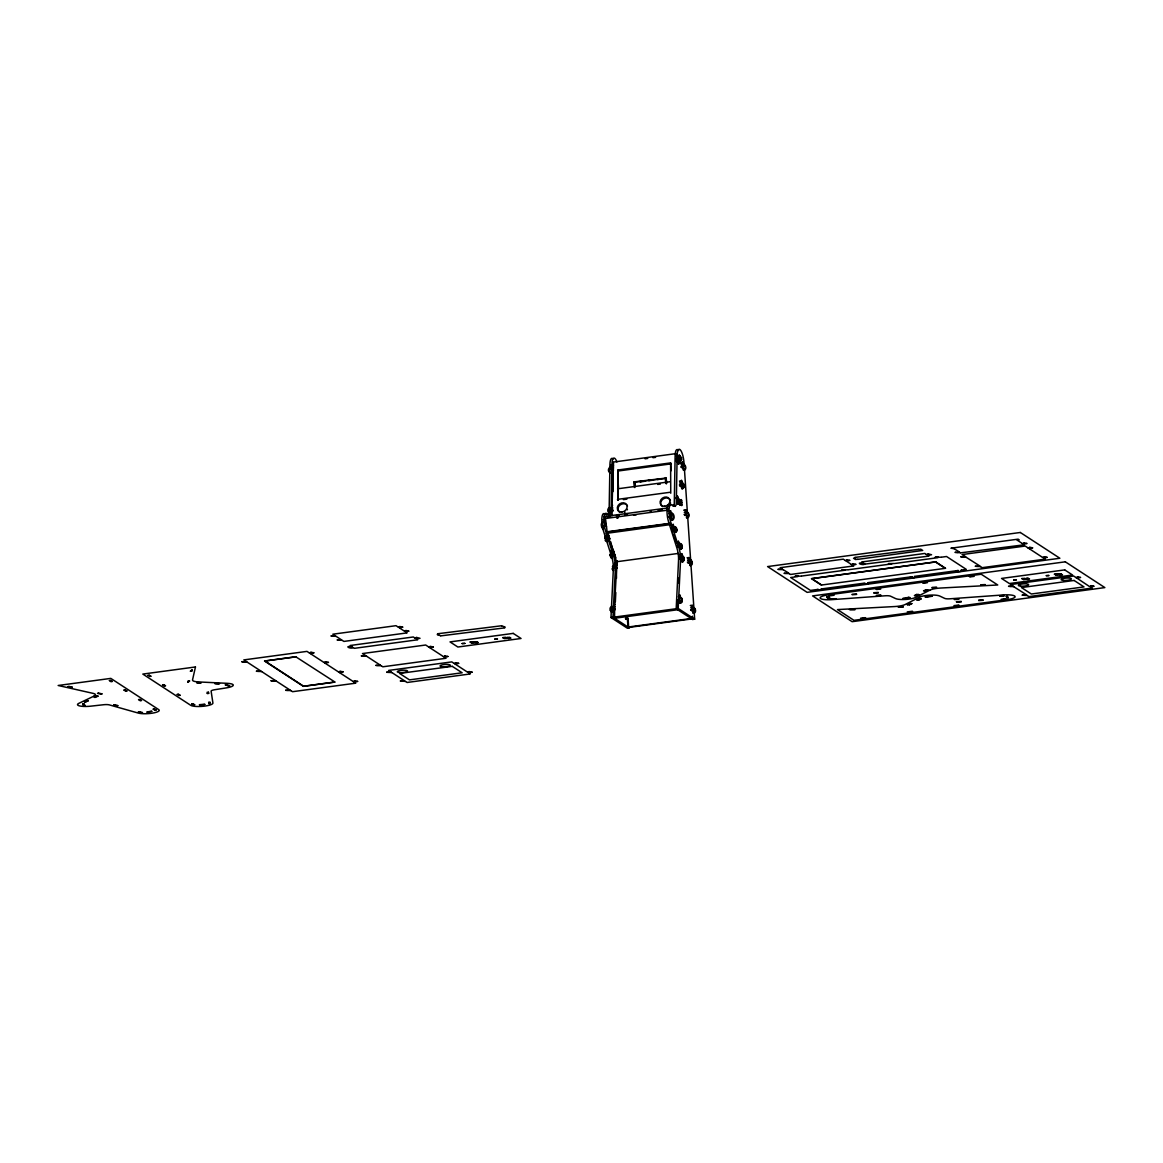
<?xml version="1.0" encoding="UTF-8"?>
<svg xmlns="http://www.w3.org/2000/svg" width="1163" height="1163" viewBox="0 0 1163 1163"><rect width="100%" height="100%" fill="white"/><g stroke="black" fill="none" stroke-linecap="round" stroke-linejoin="round"><path stroke-width="1.5" d="M691.694 617.073L691.825 618.934L628.645 627.453L628.122 618.832M682.448 461.769L682.855 466.479L680.849 466.756M682.783 466.726L683.728 470.259C687.595 470.215 685.661 462.074 681.678 465.098M686.025 514.308L686.97 517.928C691.215 517.651 688.394 509.292 684.295 512.36M692.537 609.746L693.468 613.279C697.335 613.264 695.459 605.051 691.433 608.133M672.418 528.729L674.424 528.467L673.261 524.455M670.862 516.866L671.647 517.709M670.935 517.448L669.932 517.593M609.368 471.582L610.037 473.181M609.994 510.47L609.964 512.461C606.824 513.523 607.13 507.141 610.052 507.562M611.912 515.82L612.334 510.034M613.032 469.779L612.029 509.132L610.008 509.394M675.907 460.359L677.927 460.083L677.985 456.158L675.979 456.434L676.023 453.614L612.843 462.147L612.727 468.878L610.706 469.154M612.697 508.842L612.668 510.077L610.662 510.339M612.988 491.615L612.799 470.07M613.483 463.354L613.366 469.823L611.36 470.099M617.96 469.997L618.091 500.323L617.96 469.997L670.615 462.903L671.138 470.753M670.746 493.228L670.615 462.903M675.107 506.457L675.121 505.614M677.389 499.509C680.864 497.808 680.995 504.684 677.811 504.335L677.215 500.948L677.738 501.704M677.229 500.337L677.288 496.412M678.509 464.081L677.913 460.693L678.509 464.081L680.457 462.932L679.861 459.152M677.811 504.335L677.855 502.038M677.898 499.567L677.942 497.357L675.921 497.633M679.759 501.355L681.765 501.093L681.692 505.614L681.024 499.741M681.983 488.722L681.387 485.334L681.983 488.722C685.734 488.853 684.527 480.973 680.399 484.055M681.344 487.777C685.08 487.922 683.931 479.985 679.744 483.11M627.337 618.454L628.005 627.046L691.2 618.512L691.069 616.666M628.151 619.385L626.043 618.978L628.005 618.178M611.796 554.14L612.247 555.943M673.29 524.76L671.269 525.124M676.27 543.092L678.276 542.816L680.34 549.241C684.338 549.169 680.413 542.06 677.389 544.924M612.32 611.302C609.354 612.145 609.368 606.286 612.276 606.446M613.439 569.928L612.305 569.041L613.424 565.349M612.305 612.261L610.953 611.607L611.157 608.511M613.483 570.931L613.483 566.817M610.982 617.524L612.988 617.248L629.459 627.991L627.453 628.267L610.982 617.524L613.352 568.998A11.063 3.067 82.3 0 0 611.767 557.033L603.408 530.764A11.063 3.067 82.3 0 1 601.823 518.931A11.063 3.067 82.3 0 1 604.149 513.624L606.984 514.657M612.203 611.084L612.32 608.758M612.988 617.248L615.358 568.736A11.063 3.067 82.3 0 0 613.788 556.757L605.429 530.488A11.063 3.067 82.3 0 1 603.844 518.669A11.063 3.067 82.3 0 1 606.156 513.363L609.95 514.715A5.524 1.526 82.3 0 0 611.113 511.735L611.942 464.255A11.383 3.155 82.3 0 1 616.913 461.987M677.259 600.486L677.724 609.732L614.544 618.265L614.631 608.787M616.652 567.529L614.355 607.9L612.349 608.176M615.343 601.94L615.809 592.505M616.492 578.345L616.375 567.791M678.349 582.881L678.581 578.156M687.667 516.517L694.66 619.196L678.189 608.453L680.559 559.926A11.063 3.067 82.3 0 0 678.988 547.962L670.615 521.693A11.063 3.067 82.3 0 1 669.03 509.874A11.063 3.067 82.3 0 1 671.356 504.568L675.151 505.92A5.524 1.526 82.3 0 0 676.314 502.939L677.142 455.46A11.383 3.155 82.3 0 1 680.311 449.863A11.383 3.155 82.3 0 1 684.004 462.743L684.222 466M678.625 597.491L680.297 597.259C682.536 598.102 683.422 603.059 680.05 603.117L678.916 599.643M679.555 599.105L679.73 595.369M683.321 557.106L684.207 557.993L683.335 561.569L682.07 561.86L681.431 560.77L681.547 558.429L682.143 559.461M680.05 603.117L680.122 601.518M680.282 598.334L680.37 596.474L678.363 596.735M682.07 561.86L682.172 559.679M682.318 556.612L682.39 555.216L680.384 555.478M679.41 602.027C681.896 602.434 682.797 597.506 680.413 597.259M681.431 560.77C685.138 560.973 684.149 553.225 679.977 556.321M681.867 467.788L683.277 467.279M685.109 515.471L686.155 514.831M688.365 563.139L689.339 562.325L690.226 565.611C694.485 565.334 691.622 556.99 687.551 560.043M689.383 562.979L690.226 565.611M693.468 613.279L692.596 610.066M676.881 461.856L677.898 461.726L677.811 460.286M677.2 501.98L677.186 500.831M680.355 486.497L681.358 485.218M187.941 682.158L188.173 681.155M190.441 671.08L192.084 669.859M189.54 681.082L187.912 682.318M191.822 671.007L192.055 670.004M849.397 609.586L854.921 609.819M898.069 606.984L903.055 607.202M607.653 541.551L605.487 540.766L605.356 536.201M604.731 538.411L605.792 536.739M608.889 538.454L607.58 532.058L669.452 523.713M605.443 540.664L605.763 539.559M607.566 534.268L607.9 533.076M608.176 536.187L608.511 534.995M607.13 541.624L607.435 540.504M608.816 537.888L607.726 539.181L609.397 537.888M612.218 555.492L614.238 555.216L609.252 539.559L609.819 538.236M611.229 550.128L610.924 551.771M612.349 558.4L610.938 557.746L610.066 555.187L611.127 552.745M610.066 555.187L611.157 553.428M610.793 557.44L610.415 553.995M612.901 551.044L613.25 549.852M613.526 552.948L613.831 551.844M614.82 555.958L613.061 555.958L614.675 554.591M614.413 555.783L614.689 554.809M678.203 553.443L616.332 561.787L614.893 555.303M616.332 561.787L616.666 560.595M670.47 524.586L607.246 533.25M671.633 527.929C674.046 524.993 679.41 531.956 674.991 532.465L674.627 528.845L674.991 532.465M673.101 524.28L672.781 525.923M672.708 531.884L672.476 530.895M674.22 527.857C675.209 523.917 679.207 531.724 675.325 531.273M675.892 528.816L676.226 527.624M675.645 532.378L675.994 531.186M676.604 531.069L676.939 529.877M678.102 542.249L678.436 541.057M679.672 544.618C680.253 540.65 684.673 548.427 680.675 548.049L680.34 549.241M679.614 546.988L679.933 545.403M681.227 545.578L681.576 544.386M680.995 549.14L681.329 547.962M681.983 547.947L682.288 546.654M608.845 509.409L608.7 512.781L610.153 513.465M670.935 517.128L671.327 520.05C675.209 520.937 674.787 513.319 671.676 513.145C672.345 512.563 675.252 520.021 671.327 520.05M679.308 545.694L680.05 546.072M241.86 661.645L244.288 661.791M256.456 671.167L258.898 671.313M271.066 680.689L273.494 680.835M313.836 652.894L310.274 653.533M285.676 690.226L288.104 690.357M324.87 663.055L328.46 662.387M343.041 671.938L339.48 672.577M361.388 655.83L363.815 655.961M357.593 681.503L354.09 682.1M375.94 665.309L378.368 665.454M386.668 672.17L389.111 672.301M433.363 647.064L429.801 647.704M447.915 656.557L444.353 657.197M458.658 663.404L455.082 664.044M468.631 672.868L472.207 672.214M328.417 662.43L325.204 661.718L326.033 662.256M472.163 672.258L468.951 671.531L469.779 672.069M914.511 595.572L916.502 594.555M925.719 589.859L923.538 590.877L925.675 591.08M916.4 595.66L918.741 594.613M925.617 590.964L927.972 589.917M907.62 604.644L909.597 603.626M918.828 598.93L916.575 599.948L918.77 600.152M909.495 604.731L911.85 603.684M918.726 600.021L921.067 598.989M84.71 701.841L86.818 700.824M94.494 697.16L96.602 696.157M85.917 701.9L88.025 700.896M95.7 697.233L97.808 696.23M609.659 538.367L609.863 539.21M619.036 515.456L616.405 515.718L619.065 515.413M625.52 514.628L627.395 514.235M660.032 509.83L662.285 509.481M662.038 509.801L660.962 509.757M612.058 510.339L612.654 511.298M602.986 522.318C597.898 524.353 606.316 534.297 602.361 526.272M607.086 531.898L606.49 526.156M609.964 467.424C608.045 467.919 607.711 472.309 610.008 472.294M67.701 686.635L68.791 686.374M71.248 687.435L72.339 687.173M97.503 693.352L98.593 693.09M101.05 694.151L102.14 693.889M826.777 596.837L829.059 596.634M113.654 704.967L114.817 704.72M116.794 705.854L117.957 705.607M138.237 711.916L139.386 711.669M141.377 712.803L142.526 712.57M925.675 589.728L927.914 589.786M916.459 594.424L918.697 594.482M916.357 595.805L914.481 595.572M918.785 598.8L921.023 598.858M909.553 603.495L911.792 603.553M909.451 604.876L907.3 604.804M956.291 601.693L961.249 601.402M1027.554 578.883C1025.446 580.293 1032.904 578.723 1027.83 578.651C1030.214 577.182 1022.335 579.014 1027.699 578.665M1056.556 574.377L1057.385 574.013L1054.289 574.202L1058.563 574.784L1055.466 575.031L1056.411 574.609M146.742 712.047L151.394 711.16M147.41 712.265L152.077 711.378M225.215 684.818L226.436 684.6M228.515 686.039L229.736 685.807M903.433 598.291L908.565 597.36M904.392 598.654L909.539 597.724M925.69 596.866L930.822 595.936M926.649 597.23L931.796 596.299M651.309 511.139L650.088 511.139M659.625 509.917L657.851 509.976M682.085 560.682L682.725 561.773M782.35 569.1L780.969 569.289M857.8 559.243L855.488 559.519L853.54 558.24L855.634 557.818M845.239 560.464L843.32 559.156L780.14 567.689L782.408 568.969M857.742 559.374L922.71 550.448L920.747 549.169L918.726 549.445M352.026 646.701L350.688 646.875M788.47 573.097L787.089 573.286M414.915 638.051L413.33 636.975L350.15 645.494L352.084 646.555M851.36 564.448L846.533 561.249M863.528 563.154L862.146 563.328M926.417 554.504L924.861 553.443L861.681 561.976L863.586 563.008M894.594 563.517L888.43 563.604L891.963 563.866M957.818 552.483L954.968 552.338L960.245 552.716M959.46 552.178L958.065 552.367M1022.35 543.543L1017.378 540.257M965.116 556.568L963.255 556.873M1028.019 547.918L1025.214 546.043L962.034 554.577L965.188 556.423M817.865 589.336L819.043 589.757L816.353 590.121L821.878 589.685L820.991 589.001M865.708 583.463C857.654 584.059 871.392 584.815 867.685 582.692M911.24 576.746L912.446 577.022M912.388 577.168C904.349 577.764 918.087 578.52 914.365 576.397M979.682 566.061L978.287 566.236M1042.571 557.411L1029.299 548.718M1013.002 586.152L1011.592 586.341M1075.877 577.502L1073.667 576.019L1010.487 584.553L1013.031 586.021M860.576 618.222L865.287 617.669M907.256 611.912L912.49 611.244M953.951 605.618L958.646 605.065M1024.879 595.282L1022.03 595.151L1027.307 595.529M1026.522 594.976L1025.141 595.165M626.61 514.38C628.79 513.93 621.929 514.976 625.898 514.293M508.827 637.746L506.675 637.542L509.743 637.295L508.42 638.56L510.95 638.124L508.798 637.949M1023.789 578.811L1021.652 578.593L1024.705 578.36L1023.382 579.625L1025.926 579.189L1023.774 579.014M908.754 597.244L910.149 597.608M645.087 458.818L647.718 458.426M652.981 457.713L655.612 457.364M677.477 455.547L679.497 455.285L681.547 457.917L681.562 459.836L679.541 460.112M677.695 455.823L679.701 455.547M610.779 465.229L612.799 464.953M611.433 466.174L613.439 465.898M676.619 457.379L678.64 457.103L678.567 461.028L676.561 461.289M681.562 459.836L679.497 457.204L677.491 457.481L677.477 456.39M677.695 457.757L679.715 457.481M611.084 467.264L612.756 467.046M676.27 458.469C680.399 455.416 681.634 463.223 677.869 463.136M679.323 457.917L681.344 457.641M679.541 458.178L681.503 457.582M611.738 468.209L613.41 467.991M676.924 459.414L678.596 459.196M679.337 459.836L681.344 459.574M613.017 469.634L611.36 469.678L613.483 470.434M676.328 460.911L677.259 460.781M618.6 470.942L671.255 463.848M680.559 462.452L682.565 462.176M681.184 462.859L683.204 462.583L683.422 465.811M681.038 464.691C685.065 461.667 686.955 469.75 683.088 469.837M681.227 467.381L683.495 466.886M634.431 487.326L634.053 481.889L666.283 478.037M665.977 478.415L634.402 482.18L634.78 487.588M639.955 481.584L645.218 480.871M648.721 480.406L652.239 479.926M657.502 479.214L661.02 478.749M640.188 481.889L645.349 481.191M648.794 480.726L652.225 480.261M657.386 479.578L660.817 479.112M617.597 488.809L670.251 481.7M679.454 481.075L681.46 480.799L681.402 484.724L679.381 484.986M657.735 484.419L660.366 484.07M680.093 482.02L682.114 481.744L682.041 485.654L680.021 485.93M679.715 485.553L680.733 485.422M617.451 499.378L670.106 492.283M623.353 499.61L626.872 499.145M611.229 507.402L612.058 507.286M676.241 498.636C680.035 496.31 680.588 503.652 677.171 503.39M679.119 500.41L681.082 500.032M610.401 509.656L612.32 509.888M610.662 509.917L612.959 510.833M679.715 501.675L681.751 502.431L680.108 502.649M679.047 504.335L681.053 504.059M679.686 505.28L681.707 505.004M603.713 525.691L605.719 525.429L604.484 516.503L667.664 507.969L667.911 510.077M604.731 518.596L668.144 510.092M633.588 515.18L636.219 514.831M603.03 519.934L605.051 519.672M668.231 511.139L670.237 510.877L670.92 516.634L668.914 516.895M603.626 519.992L605.647 519.716M668.827 511.197L670.833 510.92L671.516 516.677L669.51 516.954M683.8 510.121L685.821 509.859L686.112 514.162L684.106 514.424M684.44 510.542L686.446 510.266L686.737 514.569L684.731 514.846M603.655 522.216L605.327 521.998M668.841 513.435L671.778 513.159M684.92 512.781C688.816 509.772 689.863 517.666 686.344 517.52M604.309 525.749L606.461 526.156L604.237 526.01M684.484 515.049L686.126 515.325M604.455 526.287L605.938 526.112M669.336 517.535L670.339 517.404M672.577 520.006L671.821 519.25M606.49 531.84L669.699 523.321M606.068 533.919L608.075 533.643M607.028 535.78L608.7 535.562L608.351 536.739L605.69 537.102M672.214 526.984L674.555 526.665M607.217 537.524L609.238 537.262M672.941 529.238L673.959 529.107L672.766 530.415M611.404 550.695L613.424 550.419M676.604 541.9L678.625 541.624L679.774 545.229L677.753 545.505M613.09 551.611L611.142 552.105M612.363 552.556L614.035 552.323L612.363 553.704M677.389 543.775L679.89 543.441M612.567 554.3L614.573 554.024L613.86 551.771M678.276 546.014L679.294 545.883L678.029 547.192M679.439 546.421L677.2 546.014M614.544 563.183L616.55 562.907M679.744 554.388L681.751 554.111L681.576 557.847L679.555 558.124M615.183 564.273L617.19 564.011M614.791 565.116L616.971 565.785M615.431 566.221L616.928 566.018M680.617 557.426L682.114 557.222M614.355 566.919L616.375 566.643L616.971 560.697M679.861 558.662L681.518 559.621L680.5 559.752M687.057 557.804L689.063 557.528L689.368 561.831L687.348 562.107M614.994 568.009L617.015 567.748M680.195 559.214L682.216 558.938M687.682 558.211L689.703 557.935L689.993 562.238L687.973 562.514M688.176 560.45C692.058 557.47 693.09 565.334 689.586 565.189M687.74 562.732L688.758 562.587M846.868 560.406L845.239 560.595M783.15 569.652L777.887 569.347L780.315 569.376M846.33 561.118L849.964 560.392L846.693 559.781L847.522 560.319M953.994 548.645L950.898 548.209L1018.119 539.152L1019.181 539.85L1017.174 540.112M852.988 564.389L851.36 564.593M928.03 554.446L926.417 554.635M789.27 573.635L783.993 573.315L786.435 573.374M852.45 565.116L856.084 564.389L852.813 563.764L853.642 564.302M864.734 563.953C863.833 565.756 856.244 563.241 860.664 562.892L861.478 563.43M927.914 555.434L931.548 554.736L927.87 553.821L928.699 554.358M333.985 635.987L335.307 635.812M398.487 627.293L399.81 627.119M336.136 636.35L330.917 635.928L333.33 636.088M399.316 627.831L402.892 627.162L399.636 626.494L400.465 627.031M1023.963 543.484L1022.35 543.673M1023.425 544.197L1027.074 543.47L1023.803 542.859L1024.618 543.383M797.934 576.557L790.695 577.531L810.466 590.411L817.705 589.437M801.889 576.019L844.629 570.263M848.568 569.725L891.309 563.953M895.248 563.43L937.989 557.659M941.943 557.121L946.551 556.51L966.308 569.39L961.699 570.015M340.105 639.984L341.428 639.81M404.608 631.276L405.931 631.102M342.256 640.348L337.037 639.912L339.451 640.072M405.436 631.814L409.013 631.146L405.756 630.477L406.585 631.015M1029.633 547.86L1028.048 548.064M965.915 557.106L960.638 556.728L963.08 556.844M1029.095 548.587L1032.744 547.86L1029.473 547.235L1030.287 547.773M613.439 606.286L614.965 607.042M613.41 607.479L614.587 607.319M614.558 608.54L612.974 608.671L614.631 609.63M677.855 599.919L679.512 600.878L678.494 601.009M612.988 609.267L614.994 609.005M678.174 600.471L680.195 600.21M438.567 634.417L437.259 634.605L440.573 635.725M501.762 625.898L505.076 627.031L503.768 627.206M416.499 637.993L414.944 638.196M244.942 661.703L246.265 661.514M309.445 652.995L310.768 652.821M353.232 647.5C352.316 649.317 344.771 646.744 349.205 646.424L350.019 646.962M416.412 638.981L420.017 638.298L416.339 637.368L417.154 637.906M109.322 680.529L110.645 680.355M147.919 675.325L149.227 675.151M247.094 662.052L241.904 661.791M111.052 681.663L112.375 681.474M149.649 676.459L150.957 676.27M296.129 656.732L264.524 661.006L303.398 686.344L335.002 682.085L295.896 656.848L264.96 661.02L303.63 686.228L334.566 682.056M1044.185 557.353L1042.6 557.542M690.313 605.472L692.319 605.211L692.61 609.514L690.604 609.775M980.467 566.599L975.19 566.25L977.632 566.337M1043.647 558.066L1047.296 557.353L1044.025 556.728L1044.839 557.266M690.938 605.894L692.944 605.618L693.25 609.921L691.229 610.197M821.645 588.914L864.385 583.143M868.339 582.605L911.08 576.848M915.019 576.31L957.76 570.553M613.904 617.16L678.189 608.453M625.607 616.506L627.279 616.288M690.793 607.726C694.82 604.673 696.71 612.814 692.843 612.872M626.232 616.928L627.409 616.768M625.403 618.571L627.409 618.309L627.25 615.881M626.101 619.152L628.093 619.385M690.982 610.401L692 610.27M691.607 610.822L692.625 610.677M364.47 655.874L365.793 655.699M428.973 647.166L430.295 646.991M366.621 656.237L361.431 655.961M259.553 671.225L260.875 671.036M324.055 662.517L325.364 662.343M123.932 690.052L125.241 689.877M162.515 684.847L163.838 684.673M261.69 671.574L256.485 671.284M829.263 595.398L833.478 594.831M875.943 589.103L880.158 588.536M922.622 582.808L926.838 582.241M969.317 576.514L973.533 575.947M829.888 595.819L834.104 595.252M876.568 589.525L880.784 588.943M923.262 583.215L927.478 582.648M969.942 576.921L974.158 576.354M125.662 691.185L126.971 690.996M164.245 685.981L165.568 685.792M670.76 505.338L669.336 504.829A11.063 3.067 82.3 0 0 667.024 510.135A11.063 3.067 82.3 0 0 668.609 521.969L676.968 548.224A11.063 3.067 82.3 0 1 678.552 560.203L676.183 608.729L692.654 619.472L694.66 619.196M379.036 665.367L380.345 665.178M443.525 656.659L444.848 656.484M381.173 665.716L375.983 665.454M274.163 680.748L275.471 680.573M338.651 672.04L339.974 671.865M138.528 699.574L139.851 699.399M177.125 694.369L178.433 694.195M276.3 681.096L271.11 680.835M140.258 700.708L141.581 700.533M178.855 695.503L180.163 695.314M1077.49 577.444L1075.833 577.648M1013.773 586.69L1008.51 586.283L1010.938 586.428M1076.953 578.171L1080.601 577.444L1077.331 576.819L1078.145 577.357M389.765 672.214L391.088 672.04M454.268 663.506L455.576 663.332M391.902 672.577L386.727 672.301M288.758 690.27L290.081 690.095M353.261 681.562L354.584 681.387M153.138 709.096L154.461 708.921M191.735 703.891L193.043 703.717M290.91 690.618L285.72 690.357M154.868 710.23L156.191 710.055M193.465 705.025L194.773 704.836M1091.025 586.283L1089.411 586.472L1077.156 578.302M1090.501 586.995L1094.136 586.268L1090.865 585.658L1091.694 586.196M1001.125 599.338L1005.341 598.771M861.696 618.643L865.912 618.076M908.376 612.349L912.592 611.782M955.07 606.039L959.286 605.472M1001.75 599.745L1005.966 599.178M403.299 681.038L404.622 680.864M467.802 672.33L469.125 672.156M405.451 681.402L400.232 680.966L402.645 681.125M627.468 514.511L626.435 514.628M618.091 517.593L616.652 517.869L618.12 517.753M682.318 556.001L682.826 556.903M682.085 482.79L682.725 483.735M82.617 704.008L83.983 703.877M83.532 705.534L84.899 705.403M827.605 598.276L829.713 598.087M1006.242 596.43L1007.623 596.314L1008.19 597.622M1006.882 597.884L1008.263 597.767M199.411 704.676L204.746 704.226M199.556 704.982L204.877 704.516M659.29 509.816L660.061 509.787M852.13 594.293L856.535 593.973M873.907 592.723L878.312 592.403M852.188 594.758L856.608 594.438M873.98 593.188L878.385 592.868M876.393 595.34L880.813 595.02M831.138 599.076L835.557 598.756M876.466 595.805L880.871 595.485M954.343 599.105L958.763 598.785M999.671 595.819L1004.076 595.5M954.416 599.57L958.835 599.25M999.744 596.299L1004.149 595.979M978.621 600.137L983.026 599.817M956.916 602.187L961.321 601.867M978.694 600.602L983.098 600.297M208.482 692.174L207.101 692.276L207.276 693.41M207.305 693.555L208.671 693.453M208.628 702.336L210.009 702.234M208.817 703.615L210.198 703.513L210.023 702.394M855.605 557.818L854.732 557.44L918.523 549.314M979.74 565.916L966.119 557.237M932.159 587.388L936.578 587.155M980.845 584.8L985.25 584.567M932.057 587.867L936.462 587.635M980.743 585.28L985.148 585.047M850.08 609.543L854.485 609.31M898.766 606.955L903.171 606.723M190.412 671.24L191.793 671.167M188.202 681.009L189.584 680.937M788.529 572.952L783.353 569.783M1026.58 594.845L1013.976 586.835M959.519 552.047L954.198 548.776M826.835 596.968L827.547 598.116M844.949 569.739L841.765 569.928L847.914 569.812M798.254 576.048L795.07 576.223L801.234 576.107M197.303 682.565L201.243 682.754M215.606 683.451L219.56 683.64M196.678 682.885L200.632 683.074M214.995 683.771L218.935 683.96M96.922 695.997L98.143 696.07M94.159 697.32L95.381 697.393M87.138 700.678L88.359 700.737M84.376 701.987L85.582 702.059M938.308 557.15L935.139 557.237L941.289 557.208M604.484 516.503L610.401 516.968M602.652 522.361L601.489 523.902M69.213 686.461L71.917 687.071M99.015 693.192L101.719 693.802M68.123 686.722L70.827 687.333M97.925 693.453L100.629 694.049M616.579 567.282L616.986 568.329L615.634 568.503L614.994 567.413L616.259 566.846M115.195 704.822L117.579 705.505M139.764 711.785L142.162 712.454M114.032 705.069L116.416 705.752M138.601 712.018L140.999 712.701M672.897 506.109L673.13 506.196A5.524 1.526 82.3 0 0 674.293 503.216L675.121 455.736A11.383 3.155 82.3 0 1 678.596 450.488M931.432 595.819L932.406 596.183M925.065 596.982L926.039 597.331M902.808 598.407L903.782 598.756M226.756 684.716L229.416 685.69M225.52 684.934L228.195 685.923M1090.705 587.126L1092.144 588.071L1028.964 596.59L1027.525 595.66M1023.644 544.328L1024.341 544.793L960.449 552.861M1043.865 558.211L1045.304 559.141L982.124 567.675L980.671 566.73M961.045 570.103C964.767 572.167 951.581 571.702 958.414 570.452M928.118 555.565L928.932 556.103L864.938 564.099M945.141 568.285L935.474 561.976L811.861 578.651L821.543 584.96M852.653 565.247L853.729 565.945L790.549 574.464L789.473 573.766M682.885 467.657L682.841 467.032M634.053 481.889L635.042 482.587L635.289 486.192M501.544 625.767L437.564 633.762L438.364 634.286M503.972 627.337L504.771 627.86L440.792 635.87M433.363 646.919L430.121 646.366L430.95 646.904M447.915 656.412L444.673 655.859L445.502 656.397M458.658 663.259L455.416 662.706L456.245 663.244M454.064 663.375L451.796 661.892L388.616 670.426L390.87 671.894M455.3 664.175L467.599 672.199M468.834 673.014L470.274 673.944L407.094 682.477L405.654 681.533M398.284 627.162L396.016 625.679L332.836 634.198L335.104 635.681M399.52 627.962L404.404 631.146M405.64 631.96L407.079 632.89L343.899 641.424L342.46 640.479M416.616 639.112L417.648 639.781L354.468 648.314L353.436 647.646M428.769 647.035L425.687 645.014L362.493 653.548L365.589 655.554M430.005 647.835L443.321 656.528M444.557 657.328L445.996 658.273L382.816 666.792L381.377 665.847M392.105 672.708L404.419 680.733M336.34 636.481L341.224 639.679M366.825 656.368L380.141 665.047M313.836 652.748L310.594 652.196L311.422 652.734M343.041 671.792L339.814 671.24L340.628 671.778M357.652 681.314L354.41 680.762L355.238 681.3M309.242 652.865L306.974 651.382L243.794 659.915L246.062 661.384M310.477 653.664L323.852 662.387M325.088 663.186L338.448 671.909M339.683 672.708L353.058 681.431M354.293 682.23L355.733 683.175L292.553 691.694L291.113 690.764M247.297 662.198L260.657 670.906M261.893 671.72L275.268 680.428M276.503 681.242L289.878 689.95M149.431 675.281L150.754 676.139M164.041 684.803L165.364 685.661M178.651 694.326L179.96 695.183M193.247 703.848L194.57 704.705M148.123 675.456L149.431 676.314M162.718 684.978L164.041 685.836M177.328 694.5L178.651 695.358M191.939 704.022L193.247 704.88M110.848 680.486L112.171 681.344M125.459 690.008L126.767 690.866M140.054 699.53L141.377 700.388M154.664 709.052L155.973 709.91M109.526 680.66L110.848 681.518M124.136 690.182L125.459 691.04M138.746 699.704L140.054 700.562M153.342 709.226L154.664 710.099M679.744 458.455L680.34 459.225M678 455.547L678.654 456.492M681.474 480.188L682.216 481.569M683.379 483.837L684.033 484.782M683.335 486.294L683.989 487.224M681.998 487.69L682.652 488.634M681.14 499.538L681.78 500.468M677.302 495.801L678.044 497.183M612.843 462.147L613.483 463.092M612.799 464.342L613.453 465.287M612.77 466.421L613.41 467.366M612.712 469.489L613.366 470.434M612.101 504.597L612.625 505.367M612.072 506.675L612.712 507.62M612.654 510.688L611.912 509.365M84.07 704.022L84.812 705.258M82.704 704.153L83.445 705.389M681.78 553.53L682.419 554.62M683.568 556.99L684.207 558.095M683.466 559.33L684.106 560.435M679.759 594.787L680.399 595.878M681.562 598.247L682.201 599.352M681.445 600.588L682.085 601.693M679.526 599.686L680.122 600.719M680.064 601.94L680.704 603.03M616.579 562.325L617.102 563.212M616.492 564.302L617.001 565.203M612.407 566.599L613.046 567.689M612.305 568.925L612.945 570.03M614.573 603.582L615.082 604.469M614.471 605.56L615.023 606.534M614.326 608.482L614.849 609.383M614.297 609.063L614.82 609.964M611.767 606.505L612.334 607.464M610.401 607.856L611.04 608.947M611.549 611.186L612.189 612.276M610.284 610.182L610.924 611.287M1006.315 596.575L1006.824 597.738M829.132 596.779L829.641 597.942M680.399 547.192L680.675 548.049M672.941 526.039L674.089 529.659M671.284 527.435L671.647 528.569M673.508 534.384L674.046 536.056M674.569 537.742L675.107 539.414M675.63 541.086L676.168 542.758M608.293 534.326L608.801 535.91M610.662 541.725L611.2 543.397M611.723 545.069L612.261 546.741M612.799 548.413L613.599 550.928M614.936 555.144L615.809 557.877M606.228 536.695L606.519 537.597M607.377 540.257L607.653 541.1M605.065 537.219L605.341 538.062M836.241 598.712L830.455 599.134M208.511 692.319L208.657 693.308M208.657 702.481L208.802 703.47M605.734 520.428L606.316 525.472M684.44 469.256L687.333 511.633M683.655 469.241L683.728 470.259M686.824 515.747L686.97 517.928M692.421 616.201L692.654 619.472M666.399 479.839L666.646 483.474M666.094 480.217L666.341 483.823M665.643 477.615L666.021 483.067M665.338 478.008L665.716 483.415M634.693 482.296L634.94 485.916M618.135 482.078L618.498 487.53M679.497 455.285L679.497 457.204M608.583 514.7A5.524 1.526 82.3 0 0 609.107 512.011L609.935 464.531A11.383 3.155 82.3 0 1 613.105 458.934M619.705 512.331A5.19 4.361 -34.3 0 1 620.024 505.033A5.19 4.361 -34.3 0 1 627.497 506.036M627.439 509.409A5.19 4.361 -34.3 0 1 627.22 509.859M625.069 512.113A5.19 4.361 -34.3 0 1 624.618 512.36M662.488 506.559A5.19 4.361 -34.3 0 1 662.997 499.101A5.19 4.361 -34.3 0 1 670.426 500.671M670.499 502.75A5.19 4.361 -34.3 0 1 667.402 506.588M462.133 643.561L464.88 643.401L462.133 643.561M470.128 642.078L473.225 641.903L470.172 642.005M471.306 642.848L474.402 642.674L471.306 642.848M474.039 641.947L477.135 641.758L474.039 641.947M475.216 642.703L478.313 642.528L475.231 642.674M494.769 639.156L497.517 638.996L494.784 639.127M502.765 637.673L505.861 637.498L502.779 637.644M503.942 638.443L507.039 638.269L503.957 638.414M1013.656 580.09L1016.404 579.915L1013.7 580.017M1046.293 575.685L1049.041 575.511L1046.337 575.612M1058.199 574.057L1061.296 573.868L1058.228 574.028M1059.377 574.827L1062.473 574.638L1059.391 574.784M195.457 666.966L192.52 679.992A11.063 2.471 -3.9 0 0 198.568 681.94L227.236 683.321A11.063 2.471 -3.9 0 1 233.298 685.225A11.063 2.471 -3.9 0 1 226.523 687.856L214.501 689.761A5.524 1.236 -3.9 0 0 211.114 691.171L212.916 703.034A11.383 2.544 -3.9 0 1 203.467 706.246A11.383 2.544 -3.9 0 1 190.732 705.316L142.816 674.075L195.457 666.966M930.066 590.063L915.615 597.433A11.063 2.471 -3.9 0 1 905.366 599.454A11.063 2.471 -3.9 0 1 895.583 598.567L890.567 596.197A5.524 1.236 -3.9 0 0 885.29 595.776L831.836 599.643A11.383 2.544 -3.9 0 1 820.264 598.276A11.383 2.544 -3.9 0 1 828.056 594.918L981.252 574.246L997.738 584.989L940.474 588.042A11.063 2.471 -3.9 0 0 930.066 590.063M919.613 597.157L905.163 604.513A11.063 2.471 -3.9 0 1 894.74 606.548L837.491 609.586L853.962 620.33L1007.158 599.672A11.383 2.544 -3.9 0 0 1014.965 596.299A11.383 2.544 -3.9 0 0 1003.393 594.933L949.938 598.8A5.524 1.236 -3.9 0 1 944.661 598.378L939.646 596.008A11.063 2.471 -3.9 0 0 929.862 595.122A11.063 2.471 -3.9 0 0 919.613 597.157M94.159 696.026L78.837 703.339A11.063 2.471 -3.9 0 0 79.695 705.956A11.063 2.471 -3.9 0 0 90.845 706.159L103.58 704.734A5.524 1.236 -3.9 0 1 109.366 704.894L138.353 713.093A11.383 2.544 -3.9 0 0 152.716 713.093A11.383 2.544 -3.9 0 0 158.735 709.634L110.805 678.392L58.15 685.487L93.2 693.395A11.063 2.471 -3.9 0 1 94.159 696.026M1020.329 532.48L767.595 566.57L807.122 592.36L1059.856 558.255L1020.329 532.48M935.692 561.86L811.44 578.622L821.311 585.062L945.577 568.3L935.692 561.86M513.217 633.384L450.023 641.903L457.859 647.021L521.039 638.487L513.217 633.384M1065.323 561.816L812.588 595.907L852.116 621.682L1104.85 587.591L1065.323 561.816M1064.726 569.899L1001.547 578.433L1009.382 583.535L1072.562 575.016L1064.726 569.899M1074.118 580.453L1021.463 587.562L1031.348 594.002L1084.003 586.908L1074.118 580.453M452.247 666.341L399.592 673.435L409.478 679.875L462.133 672.781L452.247 666.341M1063.433 580.381A5.19 1.163 -3.9 0 0 1071.428 578.956A5.19 1.163 -3.9 0 0 1063.912 578.345A5.19 1.163 -3.9 0 0 1063.433 580.381M1020.649 586.152A5.19 1.163 -3.9 0 0 1028.644 584.727A5.19 1.163 -3.9 0 0 1021.143 584.117A5.19 1.163 -3.9 0 0 1020.649 586.152M621.929 512.011A5.19 4.361 -34.3 0 0 626.653 504.698A5.19 4.361 -34.3 0 0 618.12 505.483A5.19 4.361 -34.3 0 0 621.929 512.011M664.698 506.239A5.19 4.361 -34.3 0 0 669.437 498.927A5.19 4.361 -34.3 0 0 660.904 499.712A5.19 4.361 -34.3 0 0 664.698 506.239M442.347 666.762A5.19 1.163 -3.9 0 0 450.343 665.338A5.19 1.163 -3.9 0 0 442.827 664.727A5.19 1.163 -3.9 0 0 442.347 666.762M399.578 672.534A5.19 1.163 -3.9 0 0 407.559 671.109A5.19 1.163 -3.9 0 0 400.057 670.499A5.19 1.163 -3.9 0 0 399.578 672.534"/></g></svg>
